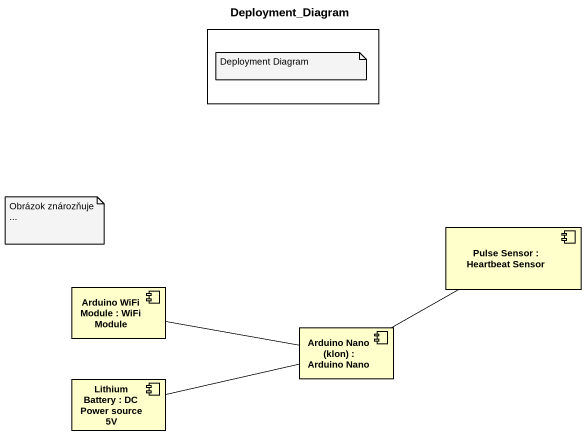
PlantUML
@startuml
title Deployment_Diagram
rectangle " " as rectangle1
component "Pulse Sensor : Heartbeat Sensor" as Pulse_Sensor
component "Arduino WiFi Module : WiFi Module" as Arduino_WiFi_Module
component "Arduino Nano (klon) : Arduino Nano" as Arduino_Nano_klon
component "Lithium Battery : DC Power source 5V" as Lithium_Battery
Pulse_Sensor -left- Arduino_Nano_klon
Arduino_WiFi_Module -right- Arduino_Nano_klon
Lithium_Battery -right- Arduino_Nano_klon
note as N1
  Deployment Diagram
end note
note as N2
  Obrázok znározňuje ...
end note
@enduml
